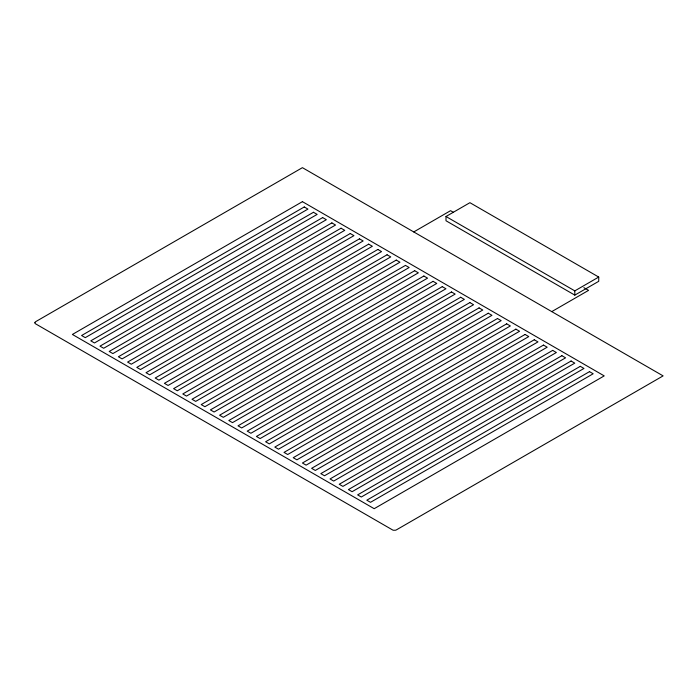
<?xml version="1.0" encoding="UTF-8"?>
<svg xmlns="http://www.w3.org/2000/svg" width="698" height="698" viewBox="0 0 698 698"><rect width="100%" height="100%" fill="white"/><g stroke="black" fill="none" stroke-linecap="round" stroke-linejoin="round"><path stroke-width="1.05" d="M413.757 231.937L450.559 210.683L453.377 212.314M445.996 216.502L469.92 202.69L598.727 277.062L598.727 281.311L574.812 295.123L445.996 220.76L445.996 216.502L574.812 290.874L598.727 277.062M551.769 311.613L588.571 290.368L583.877 287.655M574.812 290.874L574.812 295.123M34.9 322.729L35.057 323.357A2.321 1.344 0 0 0 35.589 323.837L392.59 529.948A2.321 1.344 0 0 0 393.419 530.253L395.356 530.236A3.307 1.911 0 0 0 396.525 529.799L663.1 375.89L302.417 167.66L35.851 321.56A3.307 1.911 0 0 0 35.092 322.232L34.9 322.729M302.417 201.652L72.391 334.455L374.189 508.694L604.215 375.89L302.417 201.652M304.258 206.966L81.596 335.52L85.278 337.649L307.94 209.095L304.258 206.966M313.463 212.279L90.792 340.833L94.474 342.954L317.145 214.399L313.463 212.279M322.659 217.593L99.997 346.147L103.679 348.267L326.341 219.713L322.659 217.593M331.864 222.906L109.202 351.46L112.875 353.581L335.546 225.026L331.864 222.906M341.06 228.211L118.398 356.765L122.08 358.894L344.742 230.34L341.06 228.211M350.265 233.525L127.603 362.079L131.285 364.208L353.947 235.654L350.265 233.525M359.47 238.838L136.799 367.392L140.481 369.521L363.143 240.967L359.47 238.838M368.666 244.152L146.004 372.706L149.686 374.826L372.348 246.272L368.666 244.152M377.871 249.465L155.2 378.019L158.882 380.14L381.553 251.585L377.871 249.465M387.067 254.779L164.405 383.333L168.087 385.453L390.749 256.899L387.067 254.779M396.272 260.084L173.61 388.638L177.283 390.767L399.954 262.212L396.272 260.084M405.468 265.397L182.806 393.951L186.488 396.08L409.15 267.526L405.468 265.397M414.673 270.711L192.011 399.265L195.684 401.394L418.355 272.839L414.673 270.711M423.869 276.024L201.207 404.578L204.889 406.707L427.551 278.153L423.869 276.024M433.074 281.338L210.412 409.892L214.094 412.012L436.756 283.458L433.074 281.338M442.279 286.651L219.608 415.205L223.29 417.325L445.952 288.771L442.279 286.651M451.475 291.965L228.813 420.519L232.495 422.639L455.157 294.085L451.475 291.965M460.68 297.269L238.009 425.824L241.691 427.953L464.362 299.398L460.68 297.269M469.876 302.583L247.214 431.137L250.896 433.266L473.558 304.712L469.876 302.583M479.081 307.897L256.419 436.451L260.092 438.58L482.763 310.025L479.081 307.897M488.277 313.21L265.615 441.764L269.297 443.884L491.959 315.33L488.277 313.21M497.482 318.524L274.82 447.078L278.493 449.198L501.164 320.644L497.482 318.524M506.687 323.837L284.016 452.391L287.698 454.511L510.36 325.957L506.687 323.837M515.883 329.142L293.221 457.696L296.903 459.825L519.565 331.271L515.883 329.142M525.088 334.455L302.417 463.01L306.099 465.138L528.761 336.584L525.088 334.455M534.284 339.769L311.622 468.323L315.304 470.452L537.966 341.898L534.284 339.769M543.489 345.082L320.818 473.637L324.5 475.766L547.171 347.211L543.489 345.082M552.685 350.396L330.023 478.95L333.705 481.07L556.367 352.516L552.685 350.396M561.89 355.71L339.228 484.264L342.901 486.384L565.572 357.83L561.89 355.71M571.086 361.014L348.424 489.577L352.106 491.697L574.768 363.143L571.086 361.014M580.291 366.328L357.629 494.882L361.302 497.011L583.973 368.457L580.291 366.328M589.496 371.641L366.825 500.196L370.507 502.324L593.169 373.77L589.496 371.641"/></g></svg>
